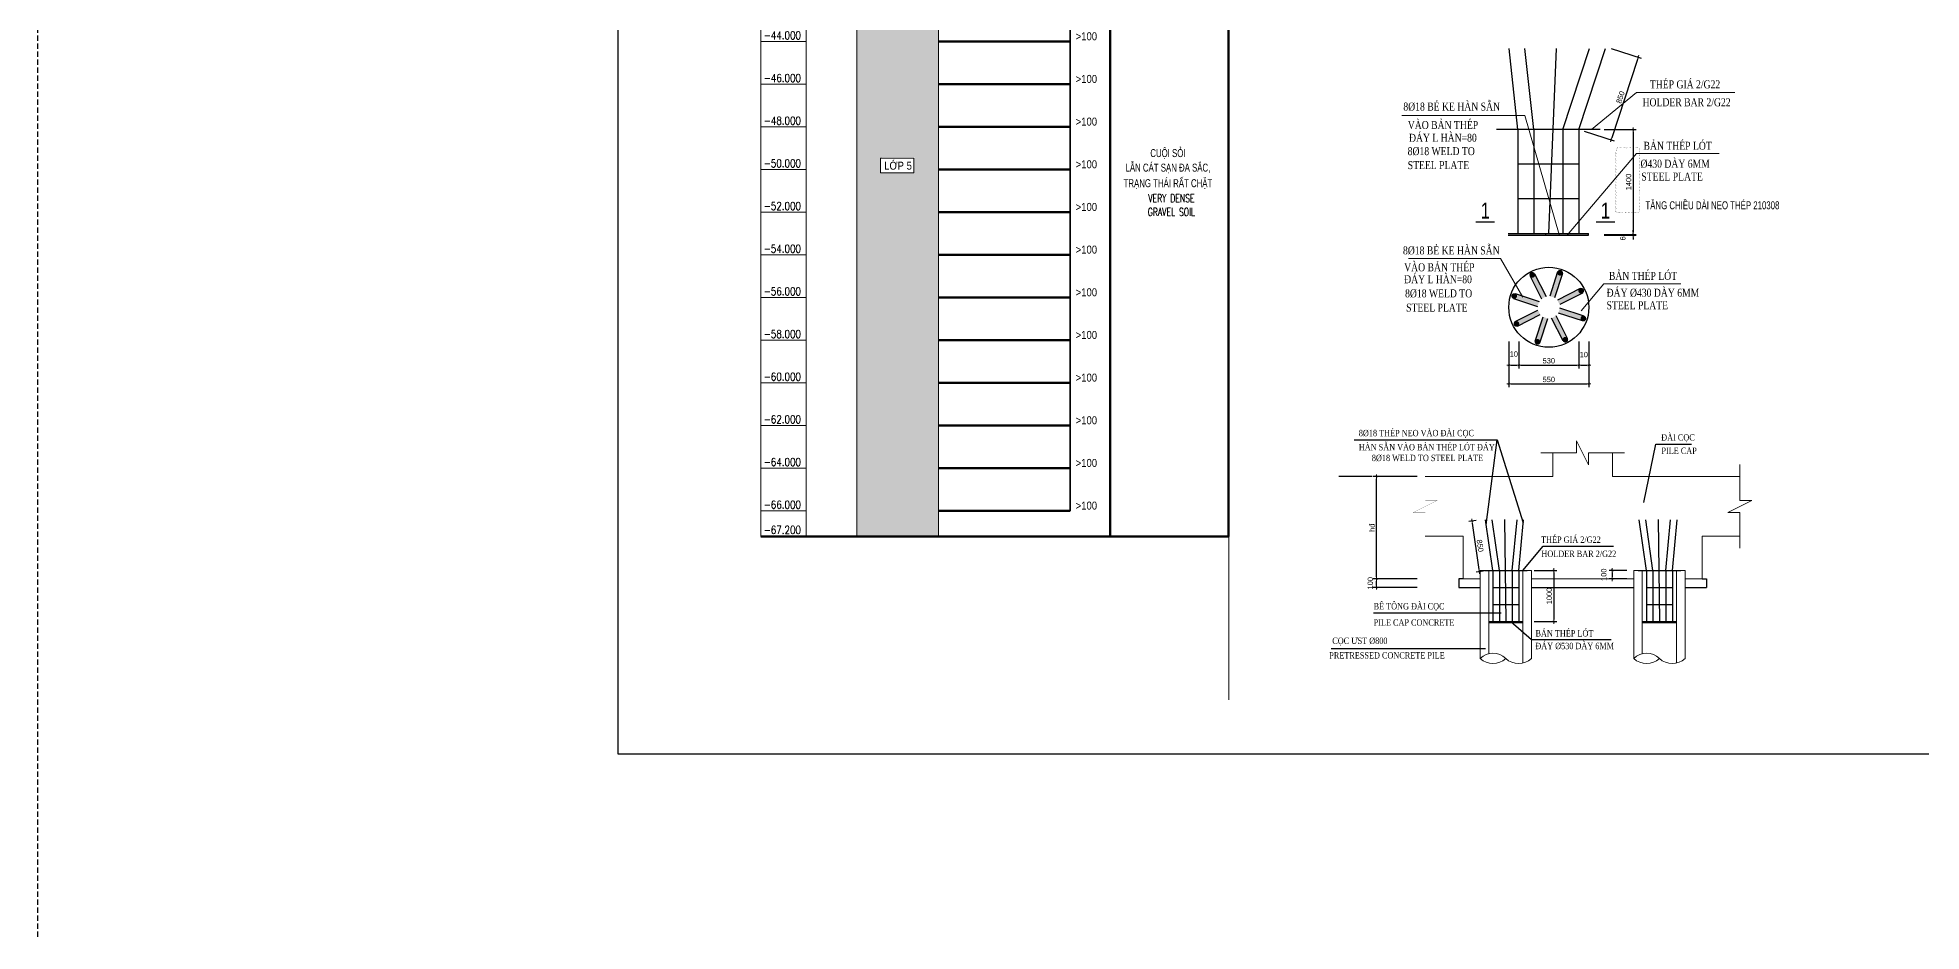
# Model space of a CAD drawing. Header units: millimetres. Extents: x -2123450 to -961021, y -260876 to 649159.
# Drawn here: x -1725347 to -1637070, y -33368 to 8523 of the extents above; entities that cross this region are included whole.
import ezdxf
from ezdxf.enums import TextEntityAlignment as Align

# ---------------------------------------------------------------- set-up
doc = ezdxf.new("R2010")
doc.units = ezdxf.units.MM
doc.header["$LTSCALE"] = 1000
doc.header["$MEASUREMENT"] = 0
doc.header["$PDMODE"] = 66
doc.linetypes.add('HIDDEN', pattern=[0.375, 0.25, -0.125])
doc.layers.get('0').update_dxf_attribs({"linetype": 'CONTINUOUS'})
doc.layers.get('DEFPOINTS').update_dxf_attribs({"linetype": 'CONTINUOUS'})
for name, color, linetype in [('CHI', 1, 'CONTINUOUS'), ('dim', 7, 'CONTINUOUS'), ('HIDEN', 9, 'HIDDEN'), ('STEEL', 4, 'CONTINUOUS'), ('TEXT', 7, 'CONTINUOUS')]:
    doc.layers.add(name, color=color, linetype=linetype)
for name, color, linetype, lineweight in [('NDC_S_BREAK-LINE', 1, 'CONTINUOUS', 15), ('NDC_S_CONTINUOUS', 3, 'CONTINUOUS', 20), ('NDC_S_DIM', 1, 'CONTINUOUS', 9), ('NDC_S_ENG TEXT', 2, 'CONTINUOUS', 9), ('NDC_S_FOUNDATION NAME', 7, 'CONTINUOUS', 20), ('NDC_S_HATCH MATERIAL', 8, 'CONTINUOUS', 13), ('NDC_S_LEADER', 1, 'CONTINUOUS', 9), ('NDC_S_LEVEL TEXT', 7, 'CONTINUOUS', 20), ('NDC_S_REBAR', 4, 'CONTINUOUS', 35), ('NDC_S_VN TITLE', 6, 'CONTINUOUS', 9)]:
    doc.layers.add(name, color=color, linetype=linetype, lineweight=lineweight)
doc.layers.add('NDC_S_REVISION', color=18, linetype='CONTINUOUS', lineweight=13, plot=False)
doc.styles.add('Arial', font='arial.ttf')
doc.styles.add('NDC_ARIAL', font='arial.ttf', dxfattribs={"width": 0.8})
doc.styles.add('NDC_ROMANS', font='romans.shx', dxfattribs={"width": 0.8, "bigfont": 'vns.shx'})
doc.styles.get("Standard").update_dxf_attribs({"font": 'romans.shx', "bigfont": 'vns.shx'})
doc.styles.add('TEXT2', font='', dxfattribs={"width": 0.75, "height": 250})
doc.styles.add('vntimeh.shx', font='vntimeh.shx', dxfattribs={"bigfont": 'vns.shx'})
doc.styles.get('TEXT2').set_extended_font_data('.VnArialH')
doc.dimstyles.new('NDC_1-25(25)', dxfattribs={"dimscale": 100, "dimtxt": 2.5, "dimasz": 1, "dimexe": 1.5, "dimexo": 0, "dimgap": 0.8, "dimtad": 1, "dimdec": 0, "dimlfac": 0.25, "dimdsep": 46, "dimtxsty": 'NDC_ARIAL', "dimblk": 'DIMMARK', "dimcen": 49999.938995, "dimdle": 1.5, "dimclrd": 1, "dimclre": 1, "dimclrt": 3, "dimadec": 0, "dimazin": 0, "dimtfac": 1, "dimtdec": 0, "dimtix": 1, "dimtmove": 2, "dimatfit": 3, "dimfxl": 1, "dimarcsym": 0})

# ---------------------------------------------------------------- blocks, each defined once
blk = doc.blocks.new('HK4')
at = {"layer": 'NDC_S_HATCH MATERIAL'}
h = blk.add_hatch(dxfattribs=at)
h.set_pattern_fill('GRAVEL', color=256, scale=1000)
h.set_pattern_definition([(228.012788, (383067.294, -436211.084), (-8000, -9000), [134.536, -13319.088]), (184.969741, (382977.294, -436311.084), (12000, 1000), [230.868, -22855.9248]), (132.510447, (382747.294, -436331.084), (10000, -11000), [162.788, -16116.0326]), (267.273689, (382357.294, -436581.084), (1000, 20000), [210.238, -20813.558]), (292.833654, (382347.294, -436791.084), (-5000, 12000), [206.155, -20409.3731]), (357.273689, (382427.294, -436981.084), (-20000, 1000), [210.238, -20813.558]), (37.6942405, (382637.294, -436991.084), (-13000, -10000), [278.029, -27524.8485]), (72.255328, (382857.294, -436821.084), (7000, 22000), [262.488, -25986.3215]), (121.429566, (382937.294, -436571.084), (-8000, 13000), [210.95, -20884.0731]), (175.236358, (382827.29, -436391.08), (11000, -1000), [240.832, -11800.7626]), (222.397438, (382587.294, -436371.084), (-12000, -11000), [311.448, -30833.375]), (138.814075, (383347.29, -436591.08), (-7000, 6000), [106.301, -10523.8448]), (171.469234, (383267.294, -436521.084), (13000, -2000), [202.237, -20021.5114]), (225, (383067.3, -436491.1), (-1e-13, -1000), [141.421, -1272.7926]), (203.19859, (382997.3, -436371.08), (5000, 2000), [76.158, -7539.6151]), (291.80141, (382927.3, -436401.08), (-1000, 3000), [107.703, -5277.4618]), (30.963757, (382967.3, -436501.08), (3000, 2000), [174.929, -5656.0229]), (161.56505, (383117.3, -436411.08), (2000, -1000), [126.491, -3035.7867]), (16.38954, (382347.294, -436401.084), (10000, 3000), [177.2, -17542.8451]), (70.346176, (382517.294, -436351.084), (-4000, -11000), [148.661, -14717.4077]), (293.19859, (383117.3, -436211.08), (-2000, 5000), [152.315, -7463.4581]), (343.61046, (383177.294, -436351.084), (-10000, 3000), [177.2, -17542.8451]), (339.443955, (382347.29, -437021.08), (-5000, 2000), [170.88, -8373.1237]), (294.77514, (382507.294, -437081.084), (-5000, 11000), [143.178, -14174.643]), (66.80141, (383127.3, -437211.08), (2000, 5000), [152.315, -7463.4581]), (17.354025, (383187.294, -437071.084), (-13000, -4000), [167.631, -16595.4236]), (69.443955, (382637.29, -437211.08), (-2000, -5000), [85.44, -8458.5637]), (101.309932, (383067.3, -437211.08), (-1000, 4000), [50.99, -5048.0295]), (165.963757, (383057.3, -437161.08), (3000, -1000), [206.155, -3916.9506]), (186.009006, (382857.294, -437111.084), (10000, 1000), [191.05, -18913.9232]), (303.69007, (382967.3, -436591.08), (-1000, 2000), [144.222, -3461.3293]), (353.157227, (383047.294, -436711.084), (17000, -2000), [251.794, -24927.5626]), (60.945396, (383297.29, -436741.08), (-4000, -7000), [102.956, -10192.6741]), (90, (383347.3, -436651.1), (-1000, 1000), [60, -940]), (120.256437, (382837.294, -437081.084), (4000, -7000), [138.924, -13753.52]), (48.012788, (382767.294, -436961.084), (8000, 9000), [269.072, -13184.552]), (0, (382947.3, -436761.1), (1000, 1000), [260, -740]), (325.304846, (383207.294, -436761.084), (10000, -7000), [158.114, -15653.2743]), (254.054604, (383337.3, -436851.08), (-1000, -4000), [145.602, -7134.5079]), (207.645975, (383297.294, -436991.084), (-19000, -10000), [237.065, -23469.4742]), (175.426079, (383087.294, -437101.084), (-13000, 1000), [250.799, -24829.0734])])
h.paths.add_polyline_path([(7175, -49467), (7175, -50132), (7201, -50132), (7201, -49418), (5665, -49418), (5665, -49467)], flags=16)
h.paths.add_polyline_path([(5618, -50160), (5618, -49467), (7175, -49467), (7175, -50160)], flags=16)
h.paths.add_polyline_path([(8333, -42000), (4509, -42000), (4509, -67200), (8333, -67200)])
at = {"layer": 'NDC_S_CONTINUOUS'}
for p, q in [((4509, -67200), (4509, 5871)), ((0, -67200), (0, 0)), ((2130, -67200), (2130, 0)), ((16381, -67199), (16380, 0)), ((8333, -67200), (8333, 0)), ((2130, -44000), (0, -44000)), ((2130, -46000), (0, -46000)), ((2130, -48000), (0, -48000)), ((2130, -50000), (0, -50000)), ((2130, -52000), (0, -52000)), ((2130, -54000), (0, -54000)), ((2130, -56000), (0, -56000)), ((2130, -58000), (0, -58000)), ((2130, -60000), (0, -60000)), ((2130, -62000), (0, -62000)), ((2130, -64000), (0, -64000)), ((2130, -66000), (0, -66000))]:
    blk.add_line(p, q, dxfattribs=at)
at = {"layer": 'NDC_S_CONTINUOUS', "lineweight": 100}
for p, q in [((8333, -44000), (14508, -44000)), ((8333, -46000), (14508, -46000)), ((8333, -48000), (14508, -48000)), ((8333, -50000), (14508, -50000)), ((8333, -52000), (14508, -52000)), ((8333, -54000), (14508, -54000)), ((8333, -56000), (14508, -56000)), ((8333, -58000), (14508, -58000)), ((8333, -60000), (14508, -60000)), ((8333, -62000), (14508, -62000)), ((8333, -64000), (14508, -64000)), ((8333, -66000), (14508, -66000))]:
    blk.add_line(p, q, dxfattribs=at)
at = {"layer": 'NDC_S_CONTINUOUS'}
for centre, start, end in [((1, -67199), 180, 270), ((15763, -67199), 270, 0), ((16380, -67199), 270, 0)]:
    blk.add_arc(centre, 1, start, end, dxfattribs=at)
at = {"layer": 'NDC_S_DIM'}
blk.add_lwpolyline([(5618, -49467), (7175, -49467), (7175, -50160), (5618, -50160)], close=True, dxfattribs=at)
at = {"layer": 'NDC_S_REBAR', "color": 3}
blk.add_line((14508, -42000), (14508, -66000), dxfattribs=at)
at = {"layer": 'NDC_S_ENG TEXT', "style": 'NDC_ROMANS', "width": 0.8}
for s, p in [('-44.000', (137, -43898)), ('-46.000', (137, -45898)), ('-48.000', (137, -47898)), ('-50.000', (137, -49898)), ('-52.000', (137, -51898)), ('-54.000', (137, -53898)), ('-56.000', (137, -55898)), ('-58.000', (137, -57898)), ('-60.000', (137, -59898)), ('-62.000', (137, -61898)), ('-64.000', (137, -63898)), ('-66.000', (137, -65898)), ('-67.200', (137, -67080))]:
    blk.add_text(s, height=375, dxfattribs=at).set_placement(p)
at = {"layer": 'NDC_S_LEVEL TEXT', "style": 'NDC_ARIAL', "width": 0.85}
for p in [(15260, -43754), (15260, -45754), (15260, -47754), (15260, -49754), (15260, -51754), (15260, -53754), (15260, -55754), (15260, -57754), (15260, -59754), (15260, -61754), (15260, -63754), (15260, -65754)]:
    blk.add_text('>100', height=375, dxfattribs=at).set_placement(p, align=Align.MIDDLE)
at = {"layer": 'NDC_S_VN TITLE', "style": 'NDC_ARIAL', "width": 0.85}
blk.add_text('LỚP 5', height=375, dxfattribs=at).set_placement((6433, -49775), align=Align.MIDDLE)
blk = doc.blocks.new('TRỤ DC HK4-B3')
at = {"layer": 'NDC_S_CONTINUOUS', "lineweight": 100}
blk.add_line((16381, -73070), (0, -73071), dxfattribs=at)
blk.add_lwpolyline([(16380, -5871), (21923, -5871), (21923, -73071), (16380, -73071)], close=True, dxfattribs=at)
at = {"color": 3}
blk.add_blockref('HK4', (0, -5871), dxfattribs=at)
at = {"layer": 'NDC_S_FOUNDATION NAME', "color": 2, "style": 'NDC_ARIAL', "width": 0.7}
for s, p in [('LẪN CÁT SẠN ĐA SẮC,', (19082, -55767)), ('CUỘI SỎI', (19082, -55085)), ('TRẠNG THÁI RẤT CHẶT', (19082, -56496))]:
    blk.add_text(s, height=375, dxfattribs=at).set_placement(p, align=Align.MIDDLE)
at = {"layer": 'TEXT', "color": 3, "linetype": 'Continuous', "ltscale": 0.8, "width": 0.7}
for s, p in [('VERY DENSE', (19245, -57221)), ('GRAVEL SOIL', (19245, -57862))]:
    blk.add_text(s, height=375, dxfattribs=at).set_placement(p, align=Align.MIDDLE_CENTER)
blk = doc.blocks.new('DIMMARK')
at = {"layer": 'NDC_S_DIM', "color": 1}
blk.add_line((-1.5, 0), (1, 0), dxfattribs=at)
at = {"layer": 'NDC_S_DIM', "color": 2, "const_width": 0.15}
blk.add_lwpolyline([(-0.5, -0.5), (0.5, 0.5)], dxfattribs=at)
blk = doc.blocks.new('*D458')
at = {"layer": 'DEFPOINTS', "color": 0, "transparency": 16777216}
for p in [(-1651926, 4213), (-1651926, -697), (-1650581, -697)]:
    blk.add_point(p, dxfattribs=at)
at = {"layer": 'NDC_S_DIM', "color": 1, "lineweight": -2, "transparency": 16777216}
for p, q in [((-1651926, 4213), (-1650431, 4213)), ((-1650581, 4113), (-1650581, -597)), ((-1651926, -697), (-1650431, -697))]:
    blk.add_line(p, q, dxfattribs=at)
at = {"layer": 'NDC_S_DIM', "color": 1, "lineweight": -2, "transparency": 16777216, "xscale": 100, "yscale": 100, "zscale": 100}
for p, rotation in [((-1650581, 4213), 90), ((-1650581, -697), 270)]:
    blk.add_blockref('DIMMARK', p, dxfattribs=dict(at, rotation=rotation))
at = {"layer": 'NDC_S_DIM', "color": 3, "lineweight": 100, "transparency": 16777216, "insert": (-1650789, 1758), "char_height": 250, "attachment_point": 5, "rotation": 90, "style": 'NDC_ARIAL'}
blk.add_mtext('1400', dxfattribs=at)
blk = doc.blocks.new('*D459')
at = {"layer": 'DEFPOINTS', "color": 0, "transparency": 16777216}
for p in [(-1651926, -697), (-1651926, -737), (-1650581, -737)]:
    blk.add_point(p, dxfattribs=at)
at = {"layer": 'NDC_S_DIM', "color": 1, "lineweight": -2, "transparency": 16777216}
for p, q in [((-1651926, -697), (-1650431, -697)), ((-1651926, -737), (-1650431, -737)), ((-1650581, -597), (-1650581, -497)), ((-1650581, -697), (-1650581, -737)), ((-1650581, -837), (-1650581, -937))]:
    blk.add_line(p, q, dxfattribs=at)
at = {"layer": 'NDC_S_DIM', "color": 1, "lineweight": -2, "transparency": 16777216, "xscale": 100, "yscale": 100, "zscale": 100}
for p, rotation in [((-1650581, -697), 270), ((-1650581, -737), 90)]:
    blk.add_blockref('DIMMARK', p, dxfattribs=dict(at, rotation=rotation))
at = {"layer": 'NDC_S_DIM', "color": 3, "lineweight": 100, "transparency": 16777216, "insert": (-1651058, -884), "char_height": 250, "width": 28.95, "attachment_point": 5, "rotation": 90, "style": 'NDC_ARIAL'}
blk.add_mtext('6', dxfattribs=at)
blk = doc.blocks.new('*D460')
at = {"layer": 'DEFPOINTS', "color": 0, "transparency": 16777216}
for p in [(-1656403, -5724), (-1655933, -5724), (-1655933, -6831)]:
    blk.add_point(p, dxfattribs=at)
at = {"layer": 'NDC_S_DIM', "color": 1, "lineweight": -2, "transparency": 16777216}
for p, q in [((-1656403, -5724), (-1656403, -6981)), ((-1655933, -5724), (-1655933, -6981)), ((-1656303, -6831), (-1656033, -6831))]:
    blk.add_line(p, q, dxfattribs=at)
at = {"layer": 'NDC_S_DIM', "color": 1, "lineweight": -2, "transparency": 16777216, "xscale": 100, "yscale": 100, "zscale": 100, "rotation": 180}
blk.add_blockref('DIMMARK', (-1656403, -6831), dxfattribs=at)
at = {"layer": 'NDC_S_DIM', "color": 1, "lineweight": -2, "transparency": 16777216, "xscale": 100, "yscale": 100, "zscale": 100}
blk.add_blockref('DIMMARK', (-1655933, -6831), dxfattribs=at)
at = {"layer": 'NDC_S_DIM', "color": 3, "lineweight": 100, "transparency": 16777216, "insert": (-1656168, -6309), "char_height": 250, "attachment_point": 5, "style": 'NDC_ARIAL'}
blk.add_mtext('10', dxfattribs=at)
blk = doc.blocks.new('*D461')
at = {"layer": 'DEFPOINTS', "color": 0, "transparency": 16777216}
for p in [(-1655933, -5724), (-1653122, -5724), (-1653122, -6831)]:
    blk.add_point(p, dxfattribs=at)
at = {"layer": 'NDC_S_DIM', "color": 1, "lineweight": -2, "transparency": 16777216}
for p, q in [((-1655933, -5724), (-1655933, -6981)), ((-1653122, -5724), (-1653122, -6981)), ((-1655833, -6831), (-1653222, -6831))]:
    blk.add_line(p, q, dxfattribs=at)
at = {"layer": 'NDC_S_DIM', "color": 1, "lineweight": -2, "transparency": 16777216, "xscale": 100, "yscale": 100, "zscale": 100, "rotation": 180}
blk.add_blockref('DIMMARK', (-1655933, -6831), dxfattribs=at)
at = {"layer": 'NDC_S_DIM', "color": 1, "lineweight": -2, "transparency": 16777216, "xscale": 100, "yscale": 100, "zscale": 100}
blk.add_blockref('DIMMARK', (-1653122, -6831), dxfattribs=at)
at = {"layer": 'NDC_S_DIM', "color": 3, "lineweight": 100, "transparency": 16777216, "insert": (-1654528, -6623), "char_height": 250, "attachment_point": 5, "style": 'NDC_ARIAL'}
blk.add_mtext('530', dxfattribs=at)
blk = doc.blocks.new('*D462')
at = {"layer": 'DEFPOINTS', "color": 0, "transparency": 16777216}
for p in [(-1653123, -5724), (-1652653, -5724), (-1652653, -6831)]:
    blk.add_point(p, dxfattribs=at)
at = {"layer": 'NDC_S_DIM', "color": 1, "lineweight": -2, "transparency": 16777216}
for p, q in [((-1653123, -5724), (-1653123, -6981)), ((-1652653, -5724), (-1652653, -6981)), ((-1653023, -6831), (-1652753, -6831))]:
    blk.add_line(p, q, dxfattribs=at)
at = {"layer": 'NDC_S_DIM', "color": 1, "lineweight": -2, "transparency": 16777216, "xscale": 100, "yscale": 100, "zscale": 100, "rotation": 180}
blk.add_blockref('DIMMARK', (-1653123, -6831), dxfattribs=at)
at = {"layer": 'NDC_S_DIM', "color": 1, "lineweight": -2, "transparency": 16777216, "xscale": 100, "yscale": 100, "zscale": 100}
blk.add_blockref('DIMMARK', (-1652653, -6831), dxfattribs=at)
at = {"layer": 'NDC_S_DIM', "color": 3, "lineweight": 100, "transparency": 16777216, "insert": (-1652888, -6333), "char_height": 250, "attachment_point": 5, "style": 'NDC_ARIAL'}
blk.add_mtext('10', dxfattribs=at)
blk = doc.blocks.new('*D463')
at = {"layer": 'DEFPOINTS', "color": 0, "transparency": 16777216}
for p in [(-1656403, -5724), (-1652653, -5724), (-1652653, -7708)]:
    blk.add_point(p, dxfattribs=at)
at = {"layer": 'NDC_S_DIM', "color": 1, "lineweight": -2, "transparency": 16777216}
for p, q in [((-1656403, -5724), (-1656403, -7858)), ((-1652653, -5724), (-1652653, -7858)), ((-1656303, -7708), (-1652753, -7708))]:
    blk.add_line(p, q, dxfattribs=at)
at = {"layer": 'NDC_S_DIM', "color": 1, "lineweight": -2, "transparency": 16777216, "xscale": 100, "yscale": 100, "zscale": 100, "rotation": 180}
blk.add_blockref('DIMMARK', (-1656403, -7708), dxfattribs=at)
at = {"layer": 'NDC_S_DIM', "color": 1, "lineweight": -2, "transparency": 16777216, "xscale": 100, "yscale": 100, "zscale": 100}
blk.add_blockref('DIMMARK', (-1652653, -7708), dxfattribs=at)
at = {"layer": 'NDC_S_DIM', "color": 3, "lineweight": 100, "transparency": 16777216, "insert": (-1654528, -7500), "char_height": 250, "attachment_point": 5, "style": 'NDC_ARIAL'}
blk.add_mtext('550', dxfattribs=at)
blk = doc.blocks.new('*D464')
at = {"layer": 'DEFPOINTS', "color": 0, "transparency": 16777216}
for p in [(-1651607, 8015), (-1652871, 4147), (-1651607, 3734)]:
    blk.add_point(p, dxfattribs=at)
at = {"layer": 'NDC_S_DIM', "color": 1, "lineweight": -2, "transparency": 16777216}
for p, q in [((-1651607, 8015), (-1650200, 7555)), ((-1650374, 7507), (-1651576, 3829)), ((-1652871, 4147), (-1651465, 3688))]:
    blk.add_line(p, q, dxfattribs=at)
at = {"layer": 'NDC_S_DIM', "color": 1, "lineweight": -2, "transparency": 16777216, "xscale": 100, "yscale": 100, "zscale": 100}
for p, rotation in [((-1650343, 7602), 71.89224726261142), ((-1651607, 3734), 251.8922472626114)]:
    blk.add_blockref('DIMMARK', p, dxfattribs=dict(at, rotation=rotation))
at = {"layer": 'NDC_S_DIM', "color": 3, "lineweight": 100, "transparency": 16777216, "insert": (-1651172, 5732), "char_height": 250, "attachment_point": 5, "rotation": 71.89225, "style": 'NDC_ARIAL'}
blk.add_mtext('850', dxfattribs=at)
blk = doc.blocks.new('*D442')
at = {"layer": 'DEFPOINTS', "color": 0, "transparency": 16777216}
for p in [(-1662603, -16851), (-1660704, -16851), (-1660704, -17251)]:
    blk.add_point(p, dxfattribs=at)
at = {"layer": 'NDC_S_DIM', "color": 1, "lineweight": -2, "transparency": 16777216}
for p, q in [((-1660704, -16851), (-1662753, -16851)), ((-1660704, -17251), (-1662753, -17251)), ((-1662603, -17151), (-1662603, -16951))]:
    blk.add_line(p, q, dxfattribs=at)
at = {"layer": 'NDC_S_DIM', "color": 1, "lineweight": -2, "transparency": 16777216, "xscale": 100, "yscale": 100, "zscale": 100}
for p, rotation in [((-1662603, -16851), 90), ((-1662603, -17251), 270)]:
    blk.add_blockref('DIMMARK', p, dxfattribs=dict(at, rotation=rotation))
at = {"layer": 'NDC_S_DIM', "color": 3, "lineweight": 100, "transparency": 16777216, "insert": (-1662893, -17051), "char_height": 250, "attachment_point": 5, "rotation": 90, "style": 'NDC_ARIAL'}
blk.add_mtext('100', dxfattribs=at)
blk = doc.blocks.new('*D443')
at = {"layer": 'DEFPOINTS', "color": 0, "transparency": 16777216}
for p in [(-1662603, -12051), (-1660704, -12051), (-1660704, -16851)]:
    blk.add_point(p, dxfattribs=at)
at = {"layer": 'NDC_S_DIM', "color": 1, "lineweight": -2, "transparency": 16777216}
for p, q in [((-1660704, -12051), (-1662753, -12051)), ((-1662603, -16751), (-1662603, -12151)), ((-1660704, -16851), (-1662753, -16851))]:
    blk.add_line(p, q, dxfattribs=at)
at = {"layer": 'NDC_S_DIM', "color": 1, "lineweight": -2, "transparency": 16777216, "xscale": 100, "yscale": 100, "zscale": 100}
for p, rotation in [((-1662603, -12051), 90), ((-1662603, -16851), 270)]:
    blk.add_blockref('DIMMARK', p, dxfattribs=dict(at, rotation=rotation))
at = {"layer": 'NDC_S_DIM', "color": 3, "lineweight": 100, "transparency": 16777216, "insert": (-1662810, -14451), "char_height": 250, "attachment_point": 5, "rotation": 90, "style": 'NDC_ARIAL'}
blk.add_mtext('hđ', dxfattribs=at)
blk = doc.blocks.new('*D444')
at = {"layer": 'DEFPOINTS', "color": 0, "transparency": 16777216}
for p in [(-1657929, -14105, 17458), (-1658125, -14134), (-1657587, -16482, 17458)]:
    blk.add_point(p, dxfattribs=at)
at = {"layer": 'NDC_S_DIM', "color": 1, "lineweight": -2, "transparency": 16777216}
for p, q in [((-1657929, -14105), (-1658274, -14155)), ((-1657798, -16411), (-1658111, -14233)), ((-1657587, -16482), (-1657932, -16532))]:
    blk.add_line(p, q, dxfattribs=at)
at = {"layer": 'NDC_S_DIM', "color": 1, "lineweight": -2, "transparency": 16777216, "xscale": 99.99999999999999, "yscale": 99.99999999999999, "zscale": 99.99999999999999}
for p, rotation in [((-1658125, -14134), 98.18481867538978), ((-1657783, -16510), 278.1848186753898)]:
    blk.add_blockref('DIMMARK', p, dxfattribs=dict(at, rotation=rotation))
at = {"layer": 'NDC_S_DIM', "color": 3, "lineweight": 100, "transparency": 16777216, "insert": (-1657749, -15292), "char_height": 250, "attachment_point": 5, "rotation": 278.18482, "style": 'NDC_ARIAL'}
blk.add_mtext('850', dxfattribs=at)
blk = doc.blocks.new('*D445')
at = {"layer": 'DEFPOINTS', "color": 0, "transparency": 16777216}
for p in [(-1655216, -16451, 17458), (-1655216, -18851, 17458), (-1654299, -18851)]:
    blk.add_point(p, dxfattribs=at)
at = {"layer": 'NDC_S_DIM', "color": 1, "lineweight": -2, "transparency": 16777216}
for p, q in [((-1655216, -16451), (-1654149, -16451)), ((-1654299, -16551), (-1654299, -18751)), ((-1655216, -18851), (-1654149, -18851))]:
    blk.add_line(p, q, dxfattribs=at)
at = {"layer": 'NDC_S_DIM', "color": 1, "lineweight": -2, "transparency": 16777216, "xscale": 100, "yscale": 100, "zscale": 100}
for p, rotation in [((-1654299, -16451), 90), ((-1654299, -18851), 270)]:
    blk.add_blockref('DIMMARK', p, dxfattribs=dict(at, rotation=rotation))
at = {"layer": 'NDC_S_DIM', "color": 3, "lineweight": 100, "transparency": 16777216, "insert": (-1654507, -17651), "char_height": 250, "attachment_point": 5, "rotation": 90, "style": 'NDC_ARIAL'}
blk.add_mtext('1000', dxfattribs=at)
blk = doc.blocks.new('A$C759A4F02')
at = {"layer": 'NDC_S_BREAK-LINE'}
for centre, start, end in [((300, -184, -8729), 45.573, 134.427), ((300, 429, -8729), 225.573, 314.427), ((900, 429, -8729), 225.573, 314.427)]:
    blk.add_arc(centre, 429, start, end, dxfattribs=at)
blk = doc.blocks.new('*D446')
at = {"layer": 'DEFPOINTS', "color": 0, "transparency": 16777216}
for p in [(-1650864, -16451), (-1651554, -16851), (-1650864, -16851)]:
    blk.add_point(p, dxfattribs=at)
at = {"layer": 'NDC_S_DIM', "color": 1, "lineweight": -2, "transparency": 16777216}
for p, q in [((-1650864, -16451), (-1651704, -16451)), ((-1651554, -16551), (-1651554, -16751)), ((-1650864, -16851), (-1651704, -16851))]:
    blk.add_line(p, q, dxfattribs=at)
at = {"layer": 'NDC_S_DIM', "color": 1, "lineweight": -2, "transparency": 16777216, "xscale": 100, "yscale": 100, "zscale": 100}
for p, rotation in [((-1651554, -16451), 90), ((-1651554, -16851), 270)]:
    blk.add_blockref('DIMMARK', p, dxfattribs=dict(at, rotation=rotation))
at = {"layer": 'NDC_S_DIM', "color": 3, "lineweight": 100, "transparency": 16777216, "insert": (-1651951, -16651), "char_height": 250, "attachment_point": 5, "rotation": 90, "style": 'NDC_ARIAL'}
blk.add_mtext('100', dxfattribs=at)
blk = doc.blocks.new('*U1674')
at = {"layer": 'STEEL'}
blk.add_hatch(color=256, dxfattribs=at).paths.add_polyline_path([(546, -298), (619, -71), (-515, 298), (-589, 71)])
for p, q in [((-589, 71), (-515, 298)), ((-589, 71), (546, -298)), ((-515, 298), (619, -71))]:
    blk.add_line(p, q, dxfattribs=at)
at = {"layer": 'STEEL', "const_width": 134}
blk.add_lwpolyline([(-532, 248, -1), (-573, 121, -1)], format="xyb", close=True, dxfattribs=at)
blk = doc.blocks.new('*U1675')
at = {"layer": 'NDC_S_CONTINUOUS', "color": 0, "linetype": 'ByBlock', "lineweight": -2, "transparency": 16777216}
for p, rotation in [((-1655048, 217620), 315), ((-1654192, 217691), 269.9999999999999), ((-1653537, 217136), 225.0000000000001), ((-1655533, 216108), 45.00000000000003), ((-1653466, 216280), 180), ((-1654877, 215553), 90), ((-1654021, 215624), 135.0000000000001)]:
    blk.add_blockref('*U1674', p, dxfattribs=dict(at, rotation=rotation))
blk.add_blockref('*U1674', (-1655604, 216965), dxfattribs=at)

msp = doc.modelspace()

# ---------------------------------------------------------------- hatches: boundary and pattern name
at = {"layer": 'STEEL'}
msp.add_hatch(color=256, dxfattribs=at).paths.add_polyline_path([(-1652675.23, -737.41), (-1652675.23, -662.41), (-1656425.23, -662.41), (-1656425.23, -737.41)])

# ---------------------------------------------------------------- linework, layer by layer
at = {"layer": 'CHI'}
for p, q in [((-1663645.79, -10335.41), (-1656955.81, -10335.41)), ((-1657459.7, -14320.26), (-1656955.81, -10335.41)), ((-1656955.81, -10335.41), (-1655722.38, -14211.57)), ((-1650068.81, -13268.56), (-1649507.29, -10525.75)), ((-1649507.29, -10525.75), (-1647838.34, -10525.75)), ((-1662803.06, -12051.21), (-1664364.99, -12051.21)), ((-1658546.08, -16851.21), (-1658746.08, -16851.21)), ((-1658746.08, -16851.21), (-1658746.08, -17251.21)), ((-1658746.08, -17251.21), (-1657745.2, -17251.21)), ((-1655345.2, -17251.21), (-1650545.2, -17251.21)), ((-1648145.2, -17251.21), (-1647145.2, -17251.21)), ((-1647345.2, -16851.21), (-1647145.2, -16851.21)), ((-1647145.2, -16851.21), (-1647145.2, -17251.21)), ((-1656761.2, -18451.91, -17457.71), (-1662745.2, -18451.91, -17457.71)), ((-1656309.2, -18851.21), (-1655345.2, -19690.43, -13419.53)), ((-1657487.2, -20122.52, -17457.71), (-1664721.25, -20122.52, -17457.71)), ((-1655345.2, -19690.43, -13419.53), (-1651598.42, -19690.43, -13419.53))]:
    msp.add_line(p, q, dxfattribs=at)
msp.add_lwpolyline([(-1655745.2, -16451.21), (-1654795.77, -15317.53), (-1651503.93, -15317.53)], dxfattribs=at)
at = {"layer": 'DEFPOINTS'}
msp.add_lwpolyline([(-1698138.72, 64032.18), (-1571988.72, 64032.18), (-1571988.72, -25067.82), (-1698138.72, -25067.82)], close=True, dxfattribs=at)
at = {"layer": 'HIDEN', "color": 1}
msp.add_lwpolyline([(-1725347.08, 649159.11), (-1242046.9, 649159.11), (-1242046.9, -260876.48), (-1725347.08, -260876.48)], close=True, dxfattribs=at)
at = {"layer": 'NDC_S_BREAK-LINE', "flags": 128}
for points in [[(-1654905.2, -10935.97), (-1653225.2, -10935.97), (-1653225.2, -10375.97), (-1652665.2, -11495.97), (-1652665.2, -10935.97), (-1650985.2, -10935.97)], [(-1645573.77, -15411.21), (-1645573.77, -13731.21), (-1646133.77, -13731.21), (-1645013.77, -13171.21), (-1645573.77, -13171.21), (-1645573.77, -11491.21)]]:
    msp.add_lwpolyline(points, dxfattribs=at)
at = {"layer": 'NDC_S_BREAK-LINE', "const_width": 7.5, "flags": 128}
msp.add_lwpolyline([(-1660316.63, -15411.21), (-1660316.63, -13731.21), (-1660876.63, -13731.21), (-1659756.63, -13171.21), (-1660316.63, -13171.21), (-1660316.63, -11491.21)], dxfattribs=at)
at = {"layer": 'NDC_S_CONTINUOUS'}
for p, q in [((-1669524.14, -22517.82), (-1669524.14, 58213.47)), ((-1654345.2, -10935.97), (-1654345.2, -12051.21)), ((-1651545.2, -10935.97), (-1651545.2, -12051.21)), ((-1660316.63, -12051.21), (-1654345.2, -12051.21)), ((-1651545.2, -12051.21), (-1645573.77, -12051.21)), ((-1675079.79, -14856.32), (-1691458.79, -14857.32)), ((-1658545.2, -14851.21), (-1660316.63, -14851.21)), ((-1658546.08, -14851.21), (-1658546.08, -16851.21)), ((-1647345.2, -14851.21), (-1647345.2, -16851.21)), ((-1647345.2, -14851.21), (-1645573.77, -14851.21)), ((-1657745.2, -16851.21), (-1657745.2, -16451.21)), ((-1657745.2, -16451.21), (-1657345.2, -16451.21)), ((-1657345.2, -20352.09, -16582.18), (-1657345.2, -16451.21)), ((-1655745.2, -16451.21), (-1655345.2, -16451.21)), ((-1655745.2, -20794.81, -18464.14), (-1655745.2, -16451.21)), ((-1655345.2, -16851.21), (-1655345.2, -16451.21)), ((-1650545.2, -16851.21), (-1650545.2, -16451.21)), ((-1650545.2, -16451.21), (-1650145.2, -16451.21)), ((-1650145.2, -20352.09, -16582.18), (-1650145.2, -16451.21)), ((-1648545.2, -20794.81, -18464.14), (-1648545.2, -16451.21)), ((-1648545.2, -16451.21), (-1648145.2, -16451.21)), ((-1648145.2, -16851.21), (-1648145.2, -16451.21)), ((-1658546.08, -16851.21), (-1657745.2, -16851.21)), ((-1657745.2, -17236.37), (-1657745.2, -16851.21)), ((-1657745.2, -17436.37), (-1657745.2, -17236.37)), ((-1657745.2, -20573.45, -17457.71), (-1657745.2, -17436.37)), ((-1655345.2, -16851.21), (-1650545.2, -16851.21)), ((-1655345.2, -17236.37), (-1655345.2, -16851.21)), ((-1655345.2, -17436.37), (-1655345.2, -17236.37)), ((-1655345.2, -20573.45, -17457.71), (-1655345.2, -17436.37)), ((-1650545.2, -17236.37), (-1650545.2, -16851.21)), ((-1650545.2, -17436.37), (-1650545.2, -17236.37)), ((-1650545.2, -20573.45, -17457.71), (-1650545.2, -17436.37)), ((-1648145.2, -16851.21), (-1647345.2, -16851.21)), ((-1648145.2, -17236.37), (-1648145.2, -16851.21)), ((-1648145.2, -17436.37), (-1648145.2, -17236.37)), ((-1648145.2, -20573.45, -17457.71), (-1648145.2, -17436.37))]:
    msp.add_line(p, q, dxfattribs=at)
at = {"layer": 'NDC_S_LEADER'}
for p, q in [((-1655647.85, 4875.3), (-1661423.38, 4875.3)), ((-1654040.23, -697.41), (-1655647.85, 4875.3)), ((-1653675.23, -737.41), (-1650422.38, 3090.09)), ((-1650422.38, 3090.09), (-1646550.06, 3090.09)), ((-1656784.26, -1832.58), (-1661096.76, -1832.58)), ((-1655745.4, -3635.39), (-1656784.26, -1832.58)), ((-1653015.48, -4283.72), (-1651952.73, -3008.7)), ((-1651952.73, -3008.7), (-1648335.23, -3008.7))]:
    msp.add_line(p, q, dxfattribs=at)
msp.add_lwpolyline([(-1652530.58, 4212.59), (-1650416.47, 5947.06), (-1645816.66, 5947.06)], dxfattribs=at)
at = {"layer": 'NDC_S_REVISION'}
msp.add_lwpolyline([(-1651360.9, 343.35, 0, 15.01, 0.52056705), (-1651210.75, 343.35, 0, 15.01, 0.52056705), (-1651060.6, 343.35, 0, 15.01, 0.52056705), (-1650910.46, 343.35, 0, 15.01, 0.52056705), (-1650760.31, 343.35, 0, 15.01, 0.52056705), (-1650610.16, 343.35, 0, 15.01, 0.52056705), (-1650460.01, 343.35, 0, 15.01, 0.52056705), (-1650309.86, 343.35, 0, 15.01, 0.52056705), (-1650293.03, 476.67, 0, 15.01, 0.52056705), (-1650293.03, 626.82, 0, 15.01, 0.52056705), (-1650293.03, 776.96, 0, 15.01, 0.52056705), (-1650293.03, 927.11, 0, 15.01, 0.52056705), (-1650293.03, 1077.26, 0, 15.01, 0.52056705), (-1650293.03, 1227.41, 0, 15.01, 0.52056705), (-1650293.03, 1377.56, 0, 15.01, 0.52056705), (-1650293.03, 1527.71, 0, 15.01, 0.52056705), (-1650293.03, 1677.85, 0, 15.01, 0.52056705), (-1650293.03, 1828, 0, 15.01, 0.52056705), (-1650293.03, 1978.15, 0, 15.01, 0.52056705), (-1650293.03, 2128.3, 0, 15.01, 0.52056705), (-1650293.03, 2278.45, 0, 15.01, 0.52056705), (-1650293.03, 2428.6, 0, 15.01, 0.52056705), (-1650293.03, 2578.75, 0, 15.01, 0.52056705), (-1650293.03, 2728.89, 0, 15.01, 0.52056705), (-1650293.03, 2879.04, 0, 15.01, 0.52056705), (-1650293.03, 3029.19, 0, 15.01, 0.52056705), (-1650293.03, 3179.34, 0, 15.01, 0.52056705), (-1650293.03, 3329.49, 0, 15.01, 0.52056705), (-1650427.93, 3344.74, 0, 15.01, 0.52056705), (-1650578.07, 3344.74, 0, 15.01, 0.52056705), (-1650728.22, 3344.74, 0, 15.01, 0.52056705), (-1650878.37, 3344.74, 0, 15.01, 0.52056705), (-1651028.52, 3344.74, 0, 15.01, 0.52056705), (-1651178.67, 3344.74, 0, 15.01, 0.52056705), (-1651328.82, 3344.74, 0, 15.01, 0.52056705), (-1651360.9, 3226.68, 0, 15.01, 0.52056705), (-1651360.9, 3076.53, 0, 15.01, 0.52056705), (-1651360.9, 2926.38, 0, 15.01, 0.52056705), (-1651360.9, 2776.23, 0, 15.01, 0.52056705), (-1651360.9, 2626.09, 0, 15.01, 0.52056705), (-1651360.9, 2475.94, 0, 15.01, 0.52056705), (-1651360.9, 2325.79, 0, 15.01, 0.52056705), (-1651360.9, 2175.64, 0, 15.01, 0.52056705), (-1651360.9, 2025.49, 0, 15.01, 0.52056705), (-1651360.9, 1875.34, 0, 15.01, 0.52056705), (-1651360.9, 1725.2, 0, 15.01, 0.52056705), (-1651360.9, 1575.05, 0, 15.01, 0.52056705), (-1651360.9, 1424.9, 0, 15.01, 0.52056705), (-1651360.9, 1274.75, 0, 15.01, 0.52056705), (-1651360.9, 1124.6, 0, 15.01, 0.52056705), (-1651360.9, 974.45, 0, 15.01, 0.52056705), (-1651360.9, 824.31, 0, 15.01, 0.52056705), (-1651360.9, 674.16, 0, 15.01, 0.52056705), (-1651360.9, 524.01, 0, 15.01, 0.52056705)], format="xyseb", close=True, dxfattribs=at)
at = {"layer": 'STEEL'}
for p, q in [((-1655975.23, 4212.59), (-1656391.1, 8014.91)), ((-1655234.61, 4212.59), (-1655650.48, 8014.91)), ((-1654180.8, 8014.91), (-1654550.23, -662.41)), ((-1653865.86, 4212.59), (-1652617.88, 8014.91)), ((-1653125.23, 4212.59), (-1651877.25, 8014.91)), ((-1655975.23, 4212.59), (-1655975.23, -662.41)), ((-1655234.61, 4212.59), (-1655234.61, -662.41)), ((-1653865.86, 4212.59), (-1653865.86, -662.41)), ((-1653125.23, 4212.59), (-1653125.23, -662.41)), ((-1656425.23, -662.41), (-1652675.23, -662.41)), ((-1656425.23, -737.41), (-1652675.23, -737.41)), ((-1654675.23, -737.41), (-1654675.23, -697.41)), ((-1652675.23, -737.41), (-1652675.23, -662.41)), ((-1657153.2, -16451.21), (-1657495.07, -14074.32)), ((-1656845.2, -16451.21), (-1657187.07, -14074.32)), ((-1656602.15, -14063.29), (-1656545.2, -18851.21)), ((-1656245.2, -16451.21), (-1656017.22, -14074.32)), ((-1655937.2, -16451.21), (-1655709.22, -14074.32)), ((-1649953.2, -16451.21, 17457.71), (-1650295.07, -14074.32, 17457.71)), ((-1649645.2, -16451.21, 17457.71), (-1649987.07, -14074.32, 17457.71)), ((-1649402.15, -14063.29, 17457.71), (-1649345.2, -18851.21, 17457.71)), ((-1649045.2, -16451.21, 17457.71), (-1648817.22, -14074.32, 17457.71)), ((-1648737.2, -16451.21, 17457.71), (-1648509.22, -14074.32, 17457.71)), ((-1657153.2, -16451.21), (-1657153.2, -18851.21)), ((-1656845.2, -16451.21), (-1656845.2, -18851.21)), ((-1656245.2, -16451.21), (-1656245.2, -18851.21)), ((-1655937.2, -16451.21), (-1655937.2, -18851.21)), ((-1649953.2, -16451.21, 17457.71), (-1649953.2, -18851.21, 17457.71)), ((-1649645.2, -16451.21, 17457.71), (-1649645.2, -18851.21, 17457.71)), ((-1649045.2, -16451.21, 17457.71), (-1649045.2, -18851.21, 17457.71)), ((-1648737.2, -16451.21, 17457.71), (-1648737.2, -18851.21, 17457.71)), ((-1657345.2, -18851.21), (-1655745.2, -18851.21)), ((-1657345.2, -18883.21), (-1655745.2, -18883.21)), ((-1650145.2, -18851.21), (-1648545.2, -18851.21)), ((-1650145.2, -18883.21), (-1648545.2, -18883.21))]:
    msp.add_line(p, q, dxfattribs=at)
at = {"layer": 'STEEL', "ltscale": 15}
for p, q in [((-1652125.23, 4212.59), (-1656975.23, 4212.59)), ((-1653125.23, 4212.59), (-1655975.23, 4212.59)), ((-1653125.23, 2587.59), (-1655975.23, 2587.59)), ((-1653125.23, 962.59), (-1655975.23, 962.59)), ((-1657153.2, -16451.21), (-1655937.2, -16451.21)), ((-1649953.2, -16451.21, 17457.71), (-1648737.2, -16451.21, 17457.71)), ((-1657153.2, -17251.21), (-1655937.2, -17251.21)), ((-1649953.2, -17251.21, 17457.71), (-1648737.2, -17251.21, 17457.71)), ((-1657153.2, -18051.21), (-1655937.2, -18051.21)), ((-1649953.2, -18051.21, 17457.71), (-1648737.2, -18051.21, 17457.71))]:
    msp.add_line(p, q, dxfattribs=at)
at = {"layer": 'STEEL'}
for points in [[(-1657545.2, -16451.21), (-1655545.2, -16451.21)], [(-1650345.2, -16451.21), (-1648345.2, -16451.21)]]:
    msp.add_lwpolyline(points, dxfattribs=at)
msp.add_circle((-1654528.18, -4116.04), 1875, dxfattribs=at)
msp.add_circle((-1654528.18, -4116.04), 1875, dxfattribs=at)
msp.add_circle((-1654528.18, -4116.04), 1875, dxfattribs=at)
msp.add_circle((-1654528.18, -4116.04), 1875, dxfattribs=at)
msp.add_circle((-1654528.18, -4116.04), 1875, dxfattribs=at)
msp.add_circle((-1654528.18, -4116.04), 1875, dxfattribs=at)
msp.add_circle((-1654528.18, -4116.04), 1875, dxfattribs=at)
msp.add_circle((-1654528.18, -4116.04), 1875, dxfattribs=at)

# ---------------------------------------------------------------- block references
at = {"layer": 'dim', "ltscale": 15, "xscale": 2, "yscale": 2, "zscale": 2}
msp.add_blockref('A$C759A4F02', (-1650545.2, -20818.47), dxfattribs=at)
at = {"layer": 'NDC_S_CONTINUOUS', "color": 1}
msp.add_blockref('*U1675', (6.62, -220738.21), dxfattribs=at)
at = {"layer": 'NDC_S_CONTINUOUS', "xscale": 2, "yscale": 2, "zscale": 2}
msp.add_blockref('A$C759A4F02', (-1657745.2, -20818.47), dxfattribs=at)
at = {"layer": 'NDC_S_FOUNDATION NAME', "color": 3}
msp.add_blockref('TRỤ DC HK4-B3', (-1691459.79, 58213.47), dxfattribs=at)

# ---------------------------------------------------------------- texts
at = {"layer": 'NDC_S_REVISION', "style": 'Arial', "width": 0.7}
msp.add_text('TĂNG CHIỀU DÀI NEO THÉP 210308', height=375, dxfattribs=at).set_placement((-1649998.24, 478.79))
at = {"layer": 'TEXT', "lineweight": 100, "style": 'vntimeh.shx', "width": 0.8}
for s, height, p in [('THÐP GI¸ 2/G22', 375, (-1649791.97, 6146.8)), ('8%%C18 bÎ ke hµn s½n  ', 375, (-1661345.6, 5105.59)), ('HOLDER BAR 2/G22', 375, (-1650135.6, 5306.82)), ('vµo b¶n thÐp  ', 375, (-1661137.39, 4242.26)), ('®¸y l hµn=80', 375, (-1661079.62, 3641.82)), ('b¶n thÐp lãt ', 375, (-1650089.6, 3268.85, 16774.42)), ('8%%C18 WELD TO ', 375, (-1661142.63, 3016.47)), ('STEEL PLATE', 375, (-1661139.99, 2361.19)), ('%%C430 dµy 6mm', 375, (-1650231.84, 2428.95, 16774.42)), ('STEEL PLATE', 375, (-1650191.23, 1824.72, 16774.42)), ('8%%C18 bÎ ke hµn s½n  ', 375, (-1661362.41, -1636.27)), ('vµo b¶n thÐp  ', 375, (-1661306.78, -2427.14)), ('®¸y l hµn=80', 375, (-1661306.78, -2987.95)), ('b¶n thÐp lãt ', 375, (-1651711.82, -2829.94, 16774.42)), ('8%%C18 WELD TO ', 375, (-1661263.76, -3649.92)), ('®¸y %%C430 dµy 6mm', 375, (-1651819.7, -3618.92, 16774.42)), ('STEEL PLATE', 375, (-1661214.38, -4318.37)), ('STEEL PLATE', 375, (-1651822.19, -4208.25, 16774.42)), ('hµn s½N vµo b¶n thÐp lãt ®¸y', 300, (-1663432.05, -10819.97)), ('8%%C18 thÐP neo vµO §µi cäC', 300, (-1663432.05, -10160.19)), ('§µI CäC', 300, (-1649260.55, -10363.48)), ('8%%C18 WELD TO STEEL PLATE ', 300, (-1662821.48, -11326.82)), ('PILE CAP', 300, (-1649250.07, -10989.79)), ('THÐP GI¸ 2/G22', 300, (-1654891.67, -15157.73)), ('HOLDER BAR 2/G22', 300, (-1654873.72, -15820.68)), ('b£ t¤ng §µI cäC', 300, (-1662738.48, -18278.9)), ('pile cap concrete', 300, (-1662738.48, -19041.04)), ('b¶n thÐp lãt ', 300, (-1655152.48, -19547.42)), ('pretressed concrete pile', 300, (-1664817.07, -20580.46)), ('cäC \xadst %%C800', 300, (-1664675.58, -19897.51)), ('®¸y %%C530 dµy 6mm', 300, (-1655160.79, -20141.11))]:
    msp.add_text(s, height=height, dxfattribs=at).set_placement(p)
at = {"layer": 'TEXT', "linetype": 'ByBlock', "style": 'TEXT2', "width": 0.75}
for p in [(-1657940.86, 44.3, 21822.13), (-1652308.3, 44.3, 21822.13)]:
    msp.add_text('%%U 1 ', height=750, dxfattribs=at).set_placement(p)

# ---------------------------------------------------------------- dimensions: what is measured, and where the dimension line sits
at = {"layer": 'NDC_S_DIM', "lineweight": 100}
for p1, p2, distance, picture, middle in [((-1651606.75, 8014.91), (-1652871.39, 4147.5), 1329.81, '*D464', (-1651172.47, 5732.43)), ((-1657587.33, -16482.22), (-1657929.2, -14105.33), 198.03, '*D444', (-1657748.76, -15292.41, -17457.71))]:
    dim = msp.add_aligned_dim(p1=p1, p2=p2, distance=distance, text='850', dimstyle='NDC_1-25(25)', dxfattribs=at)
    dim.commit()
    dim.dimension.update_dxf_attribs({"geometry": picture, "text_midpoint": middle})
for base, p1, p2, text, picture, middle in [((-1650580.88, -697.41), (-1651925.56, 4212.59), (-1651925.56, -697.41), '1400', '*D458', (-1650788.53, 1757.59)), ((-1662603.06, -12051.21), (-1660703.79, -16851.21), (-1660703.79, -12051.21), 'hđ', '*D443', (-1662810.11, -14451.21)), ((-1654299.2, -18851.21, -17457.71), (-1655216.23, -16451.21), (-1655216.23, -18851.21), '1000', '*D445', (-1654506.84, -17651.21, -17457.71))]:
    dim = msp.add_linear_dim(base=base, p1=p1, p2=p2, angle=90, text=text, dimstyle='NDC_1-25(25)', dxfattribs=at)
    dim.commit()
    dim.dimension.update_dxf_attribs({"geometry": picture, "text_midpoint": middle})
for base, p1, p2, text, picture, middle in [((-1650580.88, -737.41), (-1651925.56, -697.41), (-1651925.56, -737.41), '6', '*D459', (-1651057.72, -883.77)), ((-1662603.06, -16851.21), (-1660703.79, -17251.21), (-1660703.79, -16851.21), '100', '*D442', (-1662892.65, -17051.21)), ((-1651554.18, -16851.21), (-1650863.56, -16451.21), (-1650863.56, -16851.21), '100', '*D446', (-1651950.64, -16651.21))]:
    dim = msp.add_linear_dim(base=base, p1=p1, p2=p2, angle=90, text=text, dimstyle='NDC_1-25(25)', dxfattribs=at)
    dim.commit()
    dim.dimension.update_dxf_attribs({"geometry": picture, "text_midpoint": middle, "dimtype": 160})
for base, p1, p2, picture, middle in [((-1655933.44, -6831.03), (-1656403.18, -5724.46), (-1655933.44, -5724.46), '*D460', (-1656168.31, -6309.29)), ((-1652653.18, -6831.03), (-1653122.92, -5724.46), (-1652653.18, -5724.46), '*D462', (-1652888.05, -6332.73))]:
    dim = msp.add_linear_dim(base=base, p1=p1, p2=p2, text='10', dimstyle='NDC_1-25(25)', dxfattribs=at)
    dim.commit()
    dim.dimension.update_dxf_attribs({"geometry": picture, "text_midpoint": middle, "dimtype": 160})
for base, p1, p2, text, picture, middle in [((-1652653.18, -7707.65), (-1656403.18, -5724.46), (-1652653.18, -5724.46), '550', '*D463', (-1654528.18, -7500.01)), ((-1653121.93, -6831.03), (-1655933.44, -5724.46), (-1653121.93, -5724.46), '530', '*D461', (-1654527.68, -6623.3))]:
    dim = msp.add_linear_dim(base=base, p1=p1, p2=p2, text=text, dimstyle='NDC_1-25(25)', dxfattribs=at)
    dim.commit()
    dim.dimension.update_dxf_attribs({"geometry": picture, "text_midpoint": middle})

doc.saveas('drawing.dxf')
